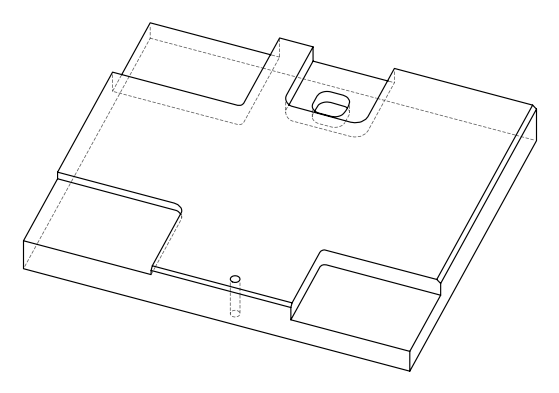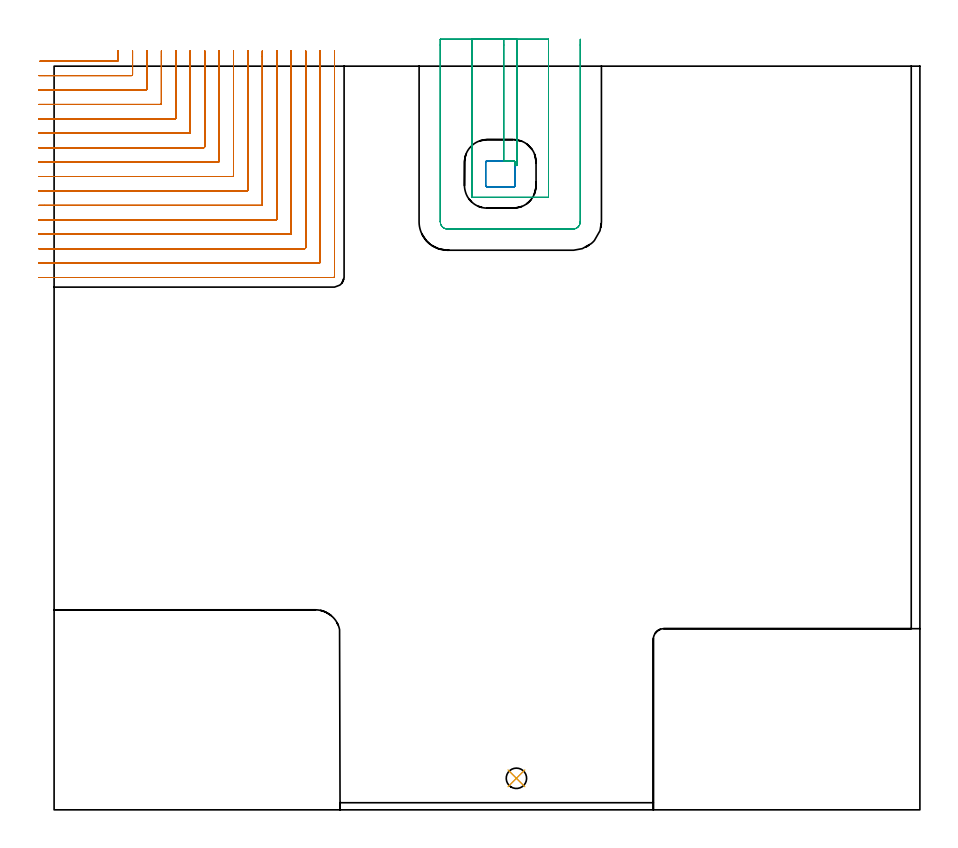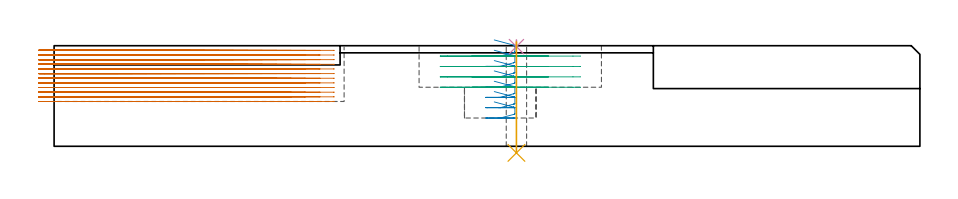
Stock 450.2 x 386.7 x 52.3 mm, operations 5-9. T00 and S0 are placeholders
(PLAN: 9 operations, 6 tool changes, 125.3 min)
(1 AREA_MILL | FG_CHAMFER_SURFACE | UGT0205_001 | 4.85 min | 2985 mm3)
(2 AREA_MILL_1 | FG_CHAMFER_SURFACE_1 | UGT0205_001 | 2.76 min | 1154 mm3)
(3 MILL_CORNER_NOTCH_RECTANGULAR | CORNER_NOTCH_RECTANGULAR | NXT0201_013 | Follow Part, ap 2.5, ae 75% | 37.98 min | 290989 mm3)
(4 MILL_CORNER_NOTCH_RECTANGULAR_1 | CORNER_NOTCH_RECTANGULAR_1 | UGT0201_105 | Follow Part, ap 5.5, ae 75% | 4.82 min | 154292 mm3)
(5 MILL_CORNER_NOTCH_RECTANGULAR_2 | CORNER_NOTCH_RECTANGULAR_2 | NXT0201_013 | Follow Part, ap 2.5, ae 75% | 66.56 min | 502259 mm3)
(6 MILL_RECTANGULAR_POCKET | POCKET_RECTANGULAR_STRAIGHT | UGT0201_105 | Follow Part, ap 5.5, ae 75% | 1.72 min | 45322 mm3)
(7 MILL_SLOT | SLOT_PARTIAL_RECTANGULAR | UGT0201_105 | Follow Part, ap 5.5, ae 75% | 6.31 min | 167915 mm3)
(8 SPOT_DRILL | STEP1HOLE | NXT0321_9005460120000 | 0.03 min | 20 mm3)
(9 DRILL_THROUGH_HOLE_INTO_CENTER | STEP1HOLE | NXT0301_077 | 0.23 min | 4564 mm3)
(TOOL UGT0205_001 | Chamfer Mill 20 x 3 x 45 deg. | D20 FL50 Z2)
(TOOL NXT0201_013 | ENDMILL 10mm | D10 FL30 Z4)
(TOOL UGT0201_105 | End Mill 22 mm | D22 FL25 Z2)
(TOOL NXT0321_9005460120000 | NC Spot Drill, 142deg, 12mm, Carbide, Uncoated | D12 PA142 FL30 Z2)
(TOOL NXT0301_077 | Carbide Drill 10.6mm [860.1-1060-053A1-MM 2214] | D10.6 PA140 FL71 Z2)
(OP 5 MILL_CORNER_NOTCH_RECTANGULAR_2)
G17 G21 G94 G90
T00 M6
G54
G17 G0 G90 X-7.271 Y389.3 S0 M3
G43 Z62.3 H0
Z49.883
G94 G1 X-4.271 F250.
X32.807 F500.
G3 X33.3 Y389.793 R0.5
G1 Y391.7
Y394.7 F250.
G0 Z62.3
X-8. Y381.8
Z49.883
G1 X-5.
X40.307 F500.
G3 X40.8 Y382.293 R0.5
G1 Y391.7
Y394.7 F250.
G0 Z62.3
X-8. Y374.3
Z49.883
G1 X-5.
X47.807 F500.
G3 X48.3 Y374.793 R0.5
G1 Y391.7
Y394.7 F250.
G0 Z62.3
X-8. Y366.8
Z49.883
G1 X-5.
X55.307 F500.
G3 X55.8 Y367.293 R0.5
G1 Y391.7
Y394.7 F250.
G0 Z62.3
X-8. Y359.3
Z49.883
G1 X-5.
X62.806 F500.
G3 X63.3 Y359.794 R0.5
G1 Y391.7
Y394.7 F250.
G0 Z62.3
X-8. Y351.8
Z49.883
G1 X-5.
X70.306 F500.
G3 X70.8 Y352.294 R0.5
G1 Y391.7
Y394.7 F250.
G0 Z62.3
X-8. Y344.3
Z49.883
G1 X-5.
X77.806 F500.
G3 X78.3 Y344.794 R0.5
G1 Y391.7
Y394.7 F250.
G0 Z62.3
X-8. Y336.8
Z49.883
G1 X-5.
X85.305 F500.
G3 X85.8 Y337.295 R0.5
G1 Y391.7
Y394.7 F250.
G0 Z62.3
X-8. Y329.3
Z49.883
G1 X-5.
X92.805 F500.
G3 X93.3 Y329.795 R0.5
G1 Y391.7
Y394.7 F250.
G0 Z62.3
X-8. Y321.8
Z49.883
G1 X-5.
X100.305 F500.
G3 X100.8 Y322.295 R0.5
G1 Y391.7
Y394.7 F250.
G0 Z62.3
X-8. Y314.3
Z49.883
G1 X-5.
X107.805 F500.
G3 X108.3 Y314.795 R0.5
G1 Y391.7
Y394.7 F250.
G0 Z62.3
X-8. Y306.8
Z49.883
G1 X-5.
X115.304 F500.
G3 X115.8 Y307.296 R0.5
G1 Y391.7
Y394.7 F250.
G0 Z62.3
X-8. Y299.3
Z49.883
G1 X-5.
X122.804 F500.
G3 X123.3 Y299.796 R0.5
G1 Y391.7
Y394.7 F250.
G0 Z62.3
X-8. Y291.8
Z49.883
G1 X-5.
X130.304 F500.
G3 X130.8 Y292.296 R0.5
G1 Y391.7
Y394.7 F250.
G0 Z62.3
X-8. Y284.3
Z49.883
G1 X-5.
X137.804 F500.
G3 X138.3 Y284.796 R0.5
G1 Y391.7
Y394.7 F250.
G0 Z62.3
X-8. Y276.8
Z49.883
G1 X-5.
X145.304 F500.
G3 X145.8 Y277.297 R0.5
G1 Y391.7
Y394.7 F250.
G0 Z62.3
X-7.271 Y389.3
Z47.467
G1 X-4.271
X32.807 F500.
G3 X33.3 Y389.793 R0.5
G1 Y391.7
Y394.7 F250.
G0 Z62.3
X-8. Y381.8
Z47.467
G1 X-5.
X40.307 F500.
G3 X40.8 Y382.293 R0.5
G1 Y391.7
Y394.7 F250.
G0 Z62.3
X-8. Y374.3
Z47.467
G1 X-5.
X47.807 F500.
G3 X48.3 Y374.793 R0.5
G1 Y391.7
Y394.7 F250.
G0 Z62.3
X-8. Y366.8
Z47.467
G1 X-5.
X55.307 F500.
G3 X55.8 Y367.293 R0.5
G1 Y391.7
Y394.7 F250.
G0 Z62.3
X-8. Y359.3
Z47.467
G1 X-5.
X62.806 F500.
G3 X63.3 Y359.794 R0.5
G1 Y391.7
Y394.7 F250.
G0 Z62.3
X-8. Y351.8
Z47.467
G1 X-5.
X70.306 F500.
G3 X70.8 Y352.294 R0.5
G1 Y391.7
Y394.7 F250.
G0 Z62.3
X-8. Y344.3
Z47.467
G1 X-5.
X77.806 F500.
G3 X78.3 Y344.794 R0.5
G1 Y391.7
Y394.7 F250.
G0 Z62.3
X-8. Y336.8
Z47.467
G1 X-5.
X85.305 F500.
G3 X85.8 Y337.295 R0.5
G1 Y391.7
Y394.7 F250.
G0 Z62.3
X-8. Y329.3
Z47.467
G1 X-5.
X92.805 F500.
G3 X93.3 Y329.795 R0.5
G1 Y391.7
Y394.7 F250.
G0 Z62.3
X-8. Y321.8
Z47.467
G1 X-5.
X100.305 F500.
G3 X100.8 Y322.295 R0.5
G1 Y391.7
Y394.7 F250.
G0 Z62.3
X-8. Y314.3
Z47.467
G1 X-5.
X107.805 F500.
G3 X108.3 Y314.795 R0.5
G1 Y391.7
Y394.7 F250.
G0 Z62.3
X-8. Y306.8
Z47.467
G1 X-5.
X115.304 F500.
G3 X115.8 Y307.296 R0.5
G1 Y391.7
Y394.7 F250.
G0 Z62.3
X-8. Y299.3
Z47.467
G1 X-5.
X122.804 F500.
G3 X123.3 Y299.796 R0.5
G1 Y391.7
Y394.7 F250.
G0 Z62.3
X-8. Y291.8
Z47.467
G1 X-5.
X130.304 F500.
G3 X130.8 Y292.296 R0.5
G1 Y391.7
Y394.7 F250.
G0 Z62.3
X-8. Y284.3
Z47.467
G1 X-5.
X137.804 F500.
G3 X138.3 Y284.796 R0.5
G1 Y391.7
Y394.7 F250.
G0 Z62.3
X-8. Y276.8
Z47.467
G1 X-5.
X145.304 F500.
G3 X145.8 Y277.297 R0.5
G1 Y391.7
Y394.7 F250.
G0 Z62.3
X-7.271 Y389.3
Z45.05
G1 X-4.271
X32.807 F500.
G3 X33.3 Y389.793 R0.5
G1 Y391.7
Y394.7 F250.
G0 Z62.3
X-8. Y381.8
Z45.05
G1 X-5.
X40.307 F500.
G3 X40.8 Y382.293 R0.5
G1 Y391.7
Y394.7 F250.
G0 Z62.3
X-8. Y374.3
Z45.05
G1 X-5.
X47.807 F500.
G3 X48.3 Y374.793 R0.5
G1 Y391.7
Y394.7 F250.
G0 Z62.3
X-8. Y366.8
Z45.05
G1 X-5.
X55.307 F500.
G3 X55.8 Y367.293 R0.5
G1 Y391.7
Y394.7 F250.
G0 Z62.3
X-8. Y359.3
Z45.05
G1 X-5.
X62.806 F500.
G3 X63.3 Y359.794 R0.5
G1 Y391.7
Y394.7 F250.
G0 Z62.3
X-8. Y351.8
Z45.05
G1 X-5.
X70.306 F500.
G3 X70.8 Y352.294 R0.5
G1 Y391.7
Y394.7 F250.
G0 Z62.3
X-8. Y344.3
Z45.05
G1 X-5.
X77.806 F500.
G3 X78.3 Y344.794 R0.5
G1 Y391.7
Y394.7 F250.
G0 Z62.3
X-8. Y336.8
Z45.05
G1 X-5.
X85.305 F500.
G3 X85.8 Y337.295 R0.5
G1 Y391.7
Y394.7 F250.
G0 Z62.3
X-8. Y329.3
Z45.05
G1 X-5.
X92.805 F500.
G3 X93.3 Y329.795 R0.5
G1 Y391.7
Y394.7 F250.
G0 Z62.3
X-8. Y321.8
Z45.05
G1 X-5.
X100.305 F500.
G3 X100.8 Y322.295 R0.5
G1 Y391.7
Y394.7 F250.
G0 Z62.3
X-8. Y314.3
Z45.05
G1 X-5.
X107.805 F500.
G3 X108.3 Y314.795 R0.5
G1 Y391.7
Y394.7 F250.
G0 Z62.3
X-8. Y306.8
Z45.05
G1 X-5.
X115.304 F500.
G3 X115.8 Y307.296 R0.5
G1 Y391.7
Y394.7 F250.
G0 Z62.3
X-8. Y299.3
Z45.05
G1 X-5.
X122.804 F500.
G3 X123.3 Y299.796 R0.5
G1 Y391.7
Y394.7 F250.
G0 Z62.3
X-8. Y291.8
Z45.05
G1 X-5.
X130.304 F500.
G3 X130.8 Y292.296 R0.5
G1 Y391.7
Y394.7 F250.
G0 Z62.3
X-8. Y284.3
Z45.05
G1 X-5.
X137.804 F500.
G3 X138.3 Y284.796 R0.5
G1 Y391.7
Y394.7 F250.
G0 Z62.3
X-8. Y276.8
Z45.05
G1 X-5.
X145.304 F500.
G3 X145.8 Y277.297 R0.5
G1 Y391.7
Y394.7 F250.
G0 Z62.3
X-7.271 Y389.3
Z42.633
G1 X-4.271
X32.807 F500.
G3 X33.3 Y389.793 R0.5
G1 Y391.7
Y394.7 F250.
G0 Z62.3
X-8. Y381.8
Z42.633
G1 X-5.
X40.307 F500.
G3 X40.8 Y382.293 R0.5
G1 Y391.7
Y394.7 F250.
G0 Z62.3
X-8. Y374.3
Z42.633
G1 X-5.
X47.807 F500.
G3 X48.3 Y374.793 R0.5
G1 Y391.7
Y394.7 F250.
G0 Z62.3
X-8. Y366.8
Z42.633
G1 X-5.
X55.307 F500.
G3 X55.8 Y367.293 R0.5
G1 Y391.7
Y394.7 F250.
G0 Z62.3
X-8. Y359.3
Z42.633
G1 X-5.
X62.806 F500.
G3 X63.3 Y359.794 R0.5
G1 Y391.7
Y394.7 F250.
G0 Z62.3
X-8. Y351.8
Z42.633
G1 X-5.
X70.306 F500.
G3 X70.8 Y352.294 R0.5
G1 Y391.7
Y394.7 F250.
G0 Z62.3
X-8. Y344.3
Z42.633
G1 X-5.
X77.806 F500.
G3 X78.3 Y344.794 R0.5
G1 Y391.7
Y394.7 F250.
G0 Z62.3
X-8. Y336.8
Z42.633
G1 X-5.
X85.305 F500.
G3 X85.8 Y337.295 R0.5
G1 Y391.7
Y394.7 F250.
G0 Z62.3
X-8. Y329.3
Z42.633
G1 X-5.
X92.805 F500.
G3 X93.3 Y329.795 R0.5
G1 Y391.7
Y394.7 F250.
G0 Z62.3
X-8. Y321.8
Z42.633
G1 X-5.
X100.305 F500.
G3 X100.8 Y322.295 R0.5
G1 Y391.7
Y394.7 F250.
G0 Z62.3
X-8. Y314.3
Z42.633
G1 X-5.
X107.805 F500.
G3 X108.3 Y314.795 R0.5
G1 Y391.7
Y394.7 F250.
G0 Z62.3
X-8. Y306.8
Z42.633
G1 X-5.
X115.304 F500.
G3 X115.8 Y307.296 R0.5
G1 Y391.7
Y394.7 F250.
G0 Z62.3
X-8. Y299.3
Z42.633
G1 X-5.
X122.804 F500.
G3 X123.3 Y299.796 R0.5
G1 Y391.7
Y394.7 F250.
G0 Z62.3
X-8. Y291.8
Z42.633
G1 X-5.
X130.304 F500.
G3 X130.8 Y292.296 R0.5
G1 Y391.7
Y394.7 F250.
G0 Z62.3
X-8. Y284.3
Z42.633
G1 X-5.
X137.804 F500.
G3 X138.3 Y284.796 R0.5
G1 Y391.7
Y394.7 F250.
G0 Z62.3
X-8. Y276.8
Z42.633
G1 X-5.
X145.304 F500.
G3 X145.8 Y277.297 R0.5
G1 Y391.7
Y394.7 F250.
G0 Z62.3
X-7.271 Y389.3
Z40.217
G1 X-4.271
X32.807 F500.
G3 X33.3 Y389.793 R0.5
G1 Y391.7
Y394.7 F250.
G0 Z62.3
X-8. Y381.8
Z40.217
G1 X-5.
X40.307 F500.
G3 X40.8 Y382.293 R0.5
G1 Y391.7
Y394.7 F250.
G0 Z62.3
X-8. Y374.3
Z40.217
G1 X-5.
X47.807 F500.
G3 X48.3 Y374.793 R0.5
G1 Y391.7
Y394.7 F250.
G0 Z62.3
X-8. Y366.8
Z40.217
G1 X-5.
X55.307 F500.
G3 X55.8 Y367.293 R0.5
G1 Y391.7
Y394.7 F250.
G0 Z62.3
X-8. Y359.3
Z40.217
G1 X-5.
X62.806 F500.
G3 X63.3 Y359.794 R0.5
G1 Y391.7
Y394.7 F250.
G0 Z62.3
X-8. Y351.8
Z40.217
G1 X-5.
X70.306 F500.
G3 X70.8 Y352.294 R0.5
G1 Y391.7
Y394.7 F250.
G0 Z62.3
X-8. Y344.3
Z40.217
G1 X-5.
X77.806 F500.
G3 X78.3 Y344.794 R0.5
G1 Y391.7
Y394.7 F250.
G0 Z62.3
X-8. Y336.8
Z40.217
G1 X-5.
X85.305 F500.
G3 X85.8 Y337.295 R0.5
G1 Y391.7
Y394.7 F250.
G0 Z62.3
X-8. Y329.3
Z40.217
G1 X-5.
X92.805 F500.
G3 X93.3 Y329.795 R0.5
G1 Y391.7
Y394.7 F250.
G0 Z62.3
X-8. Y321.8
Z40.217
G1 X-5.
X100.305 F500.
G3 X100.8 Y322.295 R0.5
G1 Y391.7
Y394.7 F250.
G0 Z62.3
X-8. Y314.3
Z40.217
G1 X-5.
X107.805 F500.
G3 X108.3 Y314.795 R0.5
G1 Y391.7
Y394.7 F250.
G0 Z62.3
X-8. Y306.8
Z40.217
G1 X-5.
X115.304 F500.
G3 X115.8 Y307.296 R0.5
G1 Y391.7
Y394.7 F250.
G0 Z62.3
X-8. Y299.3
Z40.217
G1 X-5.
X122.804 F500.
G3 X123.3 Y299.796 R0.5
G1 Y391.7
Y394.7 F250.
G0 Z62.3
X-8. Y291.8
Z40.217
G1 X-5.
X130.304 F500.
G3 X130.8 Y292.296 R0.5
G1 Y391.7
Y394.7 F250.
G0 Z62.3
X-8. Y284.3
Z40.217
G1 X-5.
X137.804 F500.
G3 X138.3 Y284.796 R0.5
G1 Y391.7
Y394.7 F250.
G0 Z62.3
X-8. Y276.8
Z40.217
G1 X-5.
X145.304 F500.
G3 X145.8 Y277.297 R0.5
G1 Y391.7
Y394.7 F250.
G0 Z62.3
X-7.271 Y389.3
Z37.8
G1 X-4.271
X32.807 F500.
G3 X33.3 Y389.793 R0.5
G1 Y391.7
Y394.7 F250.
G0 Z62.3
X-8. Y381.8
Z37.8
G1 X-5.
X40.307 F500.
G3 X40.8 Y382.293 R0.5
G1 Y391.7
Y394.7 F250.
G0 Z62.3
X-8. Y374.3
Z37.8
G1 X-5.
X47.807 F500.
G3 X48.3 Y374.793 R0.5
G1 Y391.7
Y394.7 F250.
G0 Z62.3
X-8. Y366.8
Z37.8
G1 X-5.
X55.307 F500.
G3 X55.8 Y367.293 R0.5
G1 Y391.7
Y394.7 F250.
G0 Z62.3
X-8. Y359.3
Z37.8
G1 X-5.
X62.806 F500.
G3 X63.3 Y359.794 R0.5
G1 Y391.7
Y394.7 F250.
G0 Z62.3
X-8. Y351.8
Z37.8
G1 X-5.
X70.306 F500.
G3 X70.8 Y352.294 R0.5
G1 Y391.7
Y394.7 F250.
G0 Z62.3
X-8. Y344.3
Z37.8
G1 X-5.
X77.806 F500.
G3 X78.3 Y344.794 R0.5
G1 Y391.7
Y394.7 F250.
G0 Z62.3
X-8. Y336.8
Z37.8
G1 X-5.
X85.305 F500.
G3 X85.8 Y337.295 R0.5
G1 Y391.7
Y394.7 F250.
G0 Z62.3
X-8. Y329.3
Z37.8
G1 X-5.
X92.805 F500.
G3 X93.3 Y329.795 R0.5
G1 Y391.7
Y394.7 F250.
G0 Z62.3
X-8. Y321.8
Z37.8
G1 X-5.
X100.305 F500.
G3 X100.8 Y322.295 R0.5
G1 Y391.7
Y394.7 F250.
G0 Z62.3
X-8. Y314.3
Z37.8
G1 X-5.
X107.805 F500.
G3 X108.3 Y314.795 R0.5
G1 Y391.7
Y394.7 F250.
G0 Z62.3
X-8. Y306.8
Z37.8
G1 X-5.
X115.304 F500.
G3 X115.8 Y307.296 R0.5
G1 Y391.7
Y394.7 F250.
G0 Z62.3
X-8. Y299.3
Z37.8
G1 X-5.
X122.804 F500.
G3 X123.3 Y299.796 R0.5
G1 Y391.7
Y394.7 F250.
G0 Z62.3
X-8. Y291.8
Z37.8
G1 X-5.
X130.304 F500.
G3 X130.8 Y292.296 R0.5
G1 Y391.7
Y394.7 F250.
G0 Z62.3
X-8. Y284.3
Z37.8
G1 X-5.
X137.804 F500.
G3 X138.3 Y284.796 R0.5
G1 Y391.7
Y394.7 F250.
G0 Z62.3
X-8. Y276.8
Z37.8
G1 X-5.
X145.304 F500.
G3 X145.8 Y277.297 R0.5
G1 Y391.7
Y394.7 F250.
G0 Z62.3
X-7.271 Y389.3
Z35.383
G1 X-4.271
X32.807 F500.
G3 X33.3 Y389.793 R0.5
G1 Y391.7
Y394.7 F250.
G0 Z62.3
X-8. Y381.8
Z35.383
G1 X-5.
X40.307 F500.
G3 X40.8 Y382.293 R0.5
G1 Y391.7
Y394.7 F250.
G0 Z62.3
X-8. Y374.3
Z35.383
G1 X-5.
X47.807 F500.
G3 X48.3 Y374.793 R0.5
G1 Y391.7
Y394.7 F250.
G0 Z62.3
X-8. Y366.8
Z35.383
G1 X-5.
X55.307 F500.
G3 X55.8 Y367.293 R0.5
G1 Y391.7
Y394.7 F250.
G0 Z62.3
X-8. Y359.3
Z35.383
G1 X-5.
X62.806 F500.
G3 X63.3 Y359.794 R0.5
G1 Y391.7
Y394.7 F250.
G0 Z62.3
X-8. Y351.8
Z35.383
G1 X-5.
X70.306 F500.
G3 X70.8 Y352.294 R0.5
G1 Y391.7
Y394.7 F250.
G0 Z62.3
X-8. Y344.3
Z35.383
G1 X-5.
X77.806 F500.
G3 X78.3 Y344.794 R0.5
G1 Y391.7
Y394.7 F250.
G0 Z62.3
X-8. Y336.8
Z35.383
G1 X-5.
X85.305 F500.
G3 X85.8 Y337.295 R0.5
G1 Y391.7
Y394.7 F250.
G0 Z62.3
X-8. Y329.3
Z35.383
G1 X-5.
X92.805 F500.
G3 X93.3 Y329.795 R0.5
G1 Y391.7
Y394.7 F250.
G0 Z62.3
X-8. Y321.8
Z35.383
G1 X-5.
X100.305 F500.
G3 X100.8 Y322.295 R0.5
G1 Y391.7
Y394.7 F250.
G0 Z62.3
X-8. Y314.3
Z35.383
G1 X-5.
X107.805 F500.
G3 X108.3 Y314.795 R0.5
G1 Y391.7
Y394.7 F250.
G0 Z62.3
X-8. Y306.8
Z35.383
G1 X-5.
X115.304 F500.
G3 X115.8 Y307.296 R0.5
G1 Y391.7
Y394.7 F250.
G0 Z62.3
X-8. Y299.3
Z35.383
G1 X-5.
X122.804 F500.
G3 X123.3 Y299.796 R0.5
G1 Y391.7
Y394.7 F250.
G0 Z62.3
X-8. Y291.8
Z35.383
G1 X-5.
X130.304 F500.
G3 X130.8 Y292.296 R0.5
G1 Y391.7
Y394.7 F250.
G0 Z62.3
X-8. Y284.3
Z35.383
G1 X-5.
X137.804 F500.
G3 X138.3 Y284.796 R0.5
G1 Y391.7
Y394.7 F250.
G0 Z62.3
X-8. Y276.8
Z35.383
G1 X-5.
X145.304 F500.
G3 X145.8 Y277.297 R0.5
G1 Y391.7
Y394.7 F250.
G0 Z62.3
X-7.271 Y389.3
Z32.967
G1 X-4.271
X32.807 F500.
G3 X33.3 Y389.793 R0.5
G1 Y391.7
Y394.7 F250.
G0 Z62.3
X-8. Y381.8
Z32.967
G1 X-5.
X40.307 F500.
G3 X40.8 Y382.293 R0.5
G1 Y391.7
Y394.7 F250.
G0 Z62.3
X-8. Y374.3
Z32.967
G1 X-5.
X47.807 F500.
G3 X48.3 Y374.793 R0.5
G1 Y391.7
Y394.7 F250.
G0 Z62.3
X-8. Y366.8
Z32.967
G1 X-5.
X55.307 F500.
G3 X55.8 Y367.293 R0.5
G1 Y391.7
Y394.7 F250.
G0 Z62.3
X-8. Y359.3
Z32.967
G1 X-5.
X62.806 F500.
G3 X63.3 Y359.794 R0.5
G1 Y391.7
Y394.7 F250.
G0 Z62.3
X-8. Y351.8
Z32.967
G1 X-5.
X70.306 F500.
G3 X70.8 Y352.294 R0.5
G1 Y391.7
Y394.7 F250.
G0 Z62.3
X-8. Y344.3
Z32.967
G1 X-5.
X77.806 F500.
G3 X78.3 Y344.794 R0.5
G1 Y391.7
Y394.7 F250.
G0 Z62.3
X-8. Y336.8
Z32.967
G1 X-5.
X85.305 F500.
G3 X85.8 Y337.295 R0.5
G1 Y391.7
Y394.7 F250.
G0 Z62.3
X-8. Y329.3
Z32.967
G1 X-5.
X92.805 F500.
G3 X93.3 Y329.795 R0.5
G1 Y391.7
Y394.7 F250.
G0 Z62.3
X-8. Y321.8
Z32.967
G1 X-5.
X100.305 F500.
G3 X100.8 Y322.295 R0.5
G1 Y391.7
Y394.7 F250.
G0 Z62.3
X-8. Y314.3
Z32.967
G1 X-5.
X107.805 F500.
G3 X108.3 Y314.795 R0.5
G1 Y391.7
Y394.7 F250.
G0 Z62.3
X-8. Y306.8
Z32.967
G1 X-5.
X115.304 F500.
G3 X115.8 Y307.296 R0.5
G1 Y391.7
Y394.7 F250.
G0 Z62.3
X-8. Y299.3
Z32.967
G1 X-5.
X122.804 F500.
G3 X123.3 Y299.796 R0.5
G1 Y391.7
Y394.7 F250.
G0 Z62.3
X-8. Y291.8
Z32.967
G1 X-5.
X130.304 F500.
G3 X130.8 Y292.296 R0.5
G1 Y391.7
Y394.7 F250.
G0 Z62.3
X-8. Y284.3
Z32.967
G1 X-5.
X137.804 F500.
G3 X138.3 Y284.796 R0.5
G1 Y391.7
Y394.7 F250.
G0 Z62.3
X-8. Y276.8
Z32.967
G1 X-5.
X145.304 F500.
G3 X145.8 Y277.297 R0.5
G1 Y391.7
Y394.7 F250.
G0 Z62.3
X-7.271 Y389.3
Z30.55
G1 X-4.271
X32.807 F500.
G3 X33.3 Y389.793 R0.5
G1 Y391.7
Y394.7 F250.
G0 Z62.3
X-8. Y381.8
Z30.55
G1 X-5.
X40.307 F500.
G3 X40.8 Y382.293 R0.5
G1 Y391.7
Y394.7 F250.
G0 Z62.3
X-8. Y374.3
Z30.55
G1 X-5.
X47.807 F500.
G3 X48.3 Y374.793 R0.5
G1 Y391.7
Y394.7 F250.
G0 Z62.3
X-8. Y366.8
Z30.55
G1 X-5.
X55.307 F500.
G3 X55.8 Y367.293 R0.5
G1 Y391.7
Y394.7 F250.
G0 Z62.3
X-8. Y359.3
Z30.55
G1 X-5.
X62.806 F500.
G3 X63.3 Y359.794 R0.5
G1 Y391.7
Y394.7 F250.
G0 Z62.3
X-8. Y351.8
Z30.55
G1 X-5.
X70.306 F500.
G3 X70.8 Y352.294 R0.5
G1 Y391.7
Y394.7 F250.
G0 Z62.3
X-8. Y344.3
Z30.55
G1 X-5.
X77.806 F500.
G3 X78.3 Y344.794 R0.5
G1 Y391.7
Y394.7 F250.
G0 Z62.3
X-8. Y336.8
Z30.55
G1 X-5.
X85.305 F500.
G3 X85.8 Y337.295 R0.5
G1 Y391.7
Y394.7 F250.
G0 Z62.3
X-8. Y329.3
Z30.55
G1 X-5.
X92.805 F500.
G3 X93.3 Y329.795 R0.5
G1 Y391.7
Y394.7 F250.
G0 Z62.3
X-8. Y321.8
Z30.55
G1 X-5.
X100.305 F500.
G3 X100.8 Y322.295 R0.5
G1 Y391.7
Y394.7 F250.
G0 Z62.3
X-8. Y314.3
Z30.55
G1 X-5.
X107.805 F500.
G3 X108.3 Y314.795 R0.5
G1 Y391.7
Y394.7 F250.
G0 Z62.3
X-8. Y306.8
Z30.55
G1 X-5.
X115.304 F500.
G3 X115.8 Y307.296 R0.5
G1 Y391.7
Y394.7 F250.
G0 Z62.3
X-8. Y299.3
Z30.55
G1 X-5.
X122.804 F500.
G3 X123.3 Y299.796 R0.5
G1 Y391.7
Y394.7 F250.
G0 Z62.3
X-8. Y291.8
Z30.55
G1 X-5.
X130.304 F500.
G3 X130.8 Y292.296 R0.5
G1 Y391.7
Y394.7 F250.
G0 Z62.3
X-8. Y284.3
Z30.55
G1 X-5.
X137.804 F500.
G3 X138.3 Y284.796 R0.5
G1 Y391.7
Y394.7 F250.
G0 Z62.3
X-8. Y276.8
Z30.55
G1 X-5.
X145.304 F500.
G3 X145.8 Y277.297 R0.5
G1 Y391.7
Y394.7 F250.
G0 Z62.3
X-7.271 Y389.3
Z28.133
G1 X-4.271
X32.807 F500.
G3 X33.3 Y389.793 R0.5
G1 Y391.7
Y394.7 F250.
G0 Z62.3
X-8. Y381.8
Z28.133
G1 X-5.
X40.307 F500.
G3 X40.8 Y382.293 R0.5
G1 Y391.7
Y394.7 F250.
G0 Z62.3
X-8. Y374.3
Z28.133
G1 X-5.
X47.807 F500.
G3 X48.3 Y374.793 R0.5
G1 Y391.7
Y394.7 F250.
G0 Z62.3
X-8. Y366.8
Z28.133
G1 X-5.
X55.307 F500.
G3 X55.8 Y367.293 R0.5
G1 Y391.7
Y394.7 F250.
G0 Z62.3
X-8. Y359.3
Z28.133
G1 X-5.
X62.806 F500.
G3 X63.3 Y359.794 R0.5
G1 Y391.7
Y394.7 F250.
G0 Z62.3
X-8. Y351.8
Z28.133
G1 X-5.
X70.306 F500.
G3 X70.8 Y352.294 R0.5
G1 Y391.7
Y394.7 F250.
G0 Z62.3
X-8. Y344.3
Z28.133
G1 X-5.
X77.806 F500.
G3 X78.3 Y344.794 R0.5
G1 Y391.7
Y394.7 F250.
G0 Z62.3
X-8. Y336.8
Z28.133
G1 X-5.
X85.305 F500.
G3 X85.8 Y337.295 R0.5
G1 Y391.7
Y394.7 F250.
G0 Z62.3
X-8. Y329.3
Z28.133
G1 X-5.
X92.805 F500.
G3 X93.3 Y329.795 R0.5
G1 Y391.7
Y394.7 F250.
G0 Z62.3
X-8. Y321.8
Z28.133
G1 X-5.
X100.305 F500.
G3 X100.8 Y322.295 R0.5
G1 Y391.7
Y394.7 F250.
G0 Z62.3
X-8. Y314.3
Z28.133
G1 X-5.
X107.805 F500.
G3 X108.3 Y314.795 R0.5
G1 Y391.7
Y394.7 F250.
G0 Z62.3
X-8. Y306.8
Z28.133
G1 X-5.
X115.304 F500.
G3 X115.8 Y307.296 R0.5
G1 Y391.7
Y394.7 F250.
G0 Z62.3
X-8. Y299.3
Z28.133
G1 X-5.
X122.804 F500.
G3 X123.3 Y299.796 R0.5
G1 Y391.7
Y394.7 F250.
G0 Z62.3
X-8. Y291.8
Z28.133
G1 X-5.
X130.304 F500.
G3 X130.8 Y292.296 R0.5
G1 Y391.7
Y394.7 F250.
G0 Z62.3
X-8. Y284.3
Z28.133
G1 X-5.
X137.804 F500.
G3 X138.3 Y284.796 R0.5
G1 Y391.7
Y394.7 F250.
G0 Z62.3
X-8. Y276.8
Z28.133
G1 X-5.
X145.304 F500.
G3 X145.8 Y277.297 R0.5
G1 Y391.7
Y394.7 F250.
G0 Z62.3
X-7.271 Y389.3
Z25.717
G1 X-4.271
X32.807 F500.
G3 X33.3 Y389.793 R0.5
G1 Y391.7
Y394.7 F250.
G0 Z62.3
X-8. Y381.8
Z25.717
G1 X-5.
X40.307 F500.
G3 X40.8 Y382.293 R0.5
G1 Y391.7
Y394.7 F250.
G0 Z62.3
X-8. Y374.3
Z25.717
G1 X-5.
X47.807 F500.
G3 X48.3 Y374.793 R0.5
G1 Y391.7
Y394.7 F250.
G0 Z62.3
X-8. Y366.8
Z25.717
G1 X-5.
X55.307 F500.
G3 X55.8 Y367.293 R0.5
G1 Y391.7
Y394.7 F250.
G0 Z62.3
X-8. Y359.3
Z25.717
G1 X-5.
X62.806 F500.
G3 X63.3 Y359.794 R0.5
G1 Y391.7
Y394.7 F250.
G0 Z62.3
X-8. Y351.8
Z25.717
G1 X-5.
X70.306 F500.
G3 X70.8 Y352.294 R0.5
G1 Y391.7
Y394.7 F250.
G0 Z62.3
X-8. Y344.3
Z25.717
G1 X-5.
X77.806 F500.
G3 X78.3 Y344.794 R0.5
G1 Y391.7
Y394.7 F250.
G0 Z62.3
X-8. Y336.8
Z25.717
G1 X-5.
X85.305 F500.
G3 X85.8 Y337.295 R0.5
G1 Y391.7
Y394.7 F250.
G0 Z62.3
X-8. Y329.3
Z25.717
G1 X-5.
X92.805 F500.
G3 X93.3 Y329.795 R0.5
G1 Y391.7
Y394.7 F250.
G0 Z62.3
X-8. Y321.8
Z25.717
G1 X-5.
X100.305 F500.
G3 X100.8 Y322.295 R0.5
G1 Y391.7
Y394.7 F250.
G0 Z62.3
X-8. Y314.3
Z25.717
G1 X-5.
X107.805 F500.
G3 X108.3 Y314.795 R0.5
G1 Y391.7
Y394.7 F250.
G0 Z62.3
X-8. Y306.8
Z25.717
G1 X-5.
X115.304 F500.
G3 X115.8 Y307.296 R0.5
G1 Y391.7
Y394.7 F250.
G0 Z62.3
X-8. Y299.3
Z25.717
G1 X-5.
X122.804 F500.
G3 X123.3 Y299.796 R0.5
G1 Y391.7
Y394.7 F250.
G0 Z62.3
X-8. Y291.8
Z25.717
G1 X-5.
X130.304 F500.
G3 X130.8 Y292.296 R0.5
G1 Y391.7
Y394.7 F250.
G0 Z62.3
X-8. Y284.3
Z25.717
G1 X-5.
X137.804 F500.
G3 X138.3 Y284.796 R0.5
G1 Y391.7
Y394.7 F250.
G0 Z62.3
X-8. Y276.8
Z25.717
G1 X-5.
X145.304 F500.
G3 X145.8 Y277.297 R0.5
G1 Y391.7
Y394.7 F250.
G0 Z62.3
X-7.271 Y389.3
Z23.3
G1 X-4.271
X32.807 F500.
G3 X33.3 Y389.793 R0.5
G1 Y391.7
Y394.7 F250.
G0 Z62.3
X-8. Y381.8
Z23.3
G1 X-5.
X40.307 F500.
G3 X40.8 Y382.293 R0.5
G1 Y391.7
Y394.7 F250.
G0 Z62.3
X-8. Y374.3
Z23.3
G1 X-5.
X47.807 F500.
G3 X48.3 Y374.793 R0.5
G1 Y391.7
Y394.7 F250.
G0 Z62.3
X-8. Y366.8
Z23.3
G1 X-5.
X55.307 F500.
G3 X55.8 Y367.293 R0.5
G1 Y391.7
Y394.7 F250.
G0 Z62.3
X-8. Y359.3
Z23.3
G1 X-5.
X62.806 F500.
G3 X63.3 Y359.794 R0.5
G1 Y391.7
Y394.7 F250.
G0 Z62.3
X-8. Y351.8
Z23.3
G1 X-5.
X70.306 F500.
G3 X70.8 Y352.294 R0.5
G1 Y391.7
Y394.7 F250.
G0 Z62.3
X-8. Y344.3
Z23.3
G1 X-5.
X77.806 F500.
G3 X78.3 Y344.794 R0.5
G1 Y391.7
Y394.7 F250.
G0 Z62.3
X-8. Y336.8
Z23.3
G1 X-5.
X85.305 F500.
G3 X85.8 Y337.295 R0.5
G1 Y391.7
Y394.7 F250.
G0 Z62.3
X-8. Y329.3
Z23.3
G1 X-5.
X92.805 F500.
G3 X93.3 Y329.795 R0.5
G1 Y391.7
Y394.7 F250.
G0 Z62.3
X-8. Y321.8
Z23.3
G1 X-5.
X100.305 F500.
G3 X100.8 Y322.295 R0.5
G1 Y391.7
Y394.7 F250.
G0 Z62.3
X-8. Y314.3
Z23.3
G1 X-5.
X107.805 F500.
G3 X108.3 Y314.795 R0.5
G1 Y391.7
Y394.7 F250.
G0 Z62.3
X-8. Y306.8
Z23.3
G1 X-5.
X115.304 F500.
G3 X115.8 Y307.296 R0.5
G1 Y391.7
Y394.7 F250.
G0 Z62.3
X-8. Y299.3
Z23.3
G1 X-5.
X122.804 F500.
G3 X123.3 Y299.796 R0.5
G1 Y391.7
Y394.7 F250.
G0 Z62.3
X-8. Y291.8
Z23.3
G1 X-5.
X130.304 F500.
G3 X130.8 Y292.296 R0.5
G1 Y391.7
Y394.7 F250.
G0 Z62.3
X-8. Y284.3
Z23.3
G1 X-5.
X137.804 F500.
G3 X138.3 Y284.796 R0.5
G1 Y391.7
Y394.7 F250.
G0 Z62.3
X-8. Y276.8
Z23.3
G1 X-5.
X145.304 F500.
G3 X145.8 Y277.297 R0.5
G1 Y391.7
Y394.7 F250.
G0 Z62.3
M5
M2
(OP 6 MILL_RECTANGULAR_POCKET)
G17 G21 G94 G90
T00 M6
G54
G17 G0 G90 X228.879 Y323.9 S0 M3
G43 Z62.3 H0
Z55.3
G94 G1 X238.8 Z52.642 F250.
X238.89 Z52.618
X239.099 Y323.953 Z52.56
X239.288 Y324.059 Z52.502
X239.441 Y324.212 Z52.444
X239.547 Y324.401 Z52.386
X239.6 Y324.61 Z52.328
Y336.79 Z49.064
X239.547 Y336.999 Z49.006
X239.441 Y337.188 Z48.948
X239.288 Y337.341 Z48.89
X239.099 Y337.447 Z48.833
X238.89 Y337.5 Z48.775
X238.8 Z48.751
X232. Z46.928
X225.2 F500.
G3 X224.4 Y336.7 R0.8
G1 Y324.7
G3 X225.2 Y323.9 R0.8
G1 X238.8
G3 X239.6 Y324.7 R0.8
G1 Y336.7
G3 X238.8 Y337.5 R0.8
G1 X232.
X231.
G0 X228.879 Y323.9 Z49.928
G1 X238.8 Z47.27 F250.
X238.89 Z47.246
X239.099 Y323.953 Z47.188
X239.288 Y324.059 Z47.13
X239.441 Y324.212 Z47.072
X239.547 Y324.401 Z47.014
X239.6 Y324.61 Z46.956
Y336.79 Z43.693
X239.547 Y336.999 Z43.635
X239.441 Y337.188 Z43.577
X239.288 Y337.341 Z43.519
X239.099 Y337.447 Z43.461
X238.89 Y337.5 Z43.403
X238.8 Z43.379
X232. Z41.557
X225.2 F500.
G3 X224.4 Y336.7 R0.8
G1 Y324.7
G3 X225.2 Y323.9 R0.8
G1 X238.8
G3 X239.6 Y324.7 R0.8
G1 Y336.7
G3 X238.8 Y337.5 R0.8
G1 X232.
X231.
G0 X228.879 Y323.9 Z44.557
G1 X238.8 Z41.899 F250.
X238.89 Z41.875
X239.099 Y323.953 Z41.817
X239.288 Y324.059 Z41.759
X239.441 Y324.212 Z41.701
X239.547 Y324.401 Z41.643
X239.6 Y324.61 Z41.585
Y336.79 Z38.322
X239.547 Y336.999 Z38.264
X239.441 Y337.188 Z38.206
X239.288 Y337.341 Z38.148
X239.099 Y337.447 Z38.09
X238.89 Y337.5 Z38.032
X238.8 Z38.008
X232. Z36.186
X225.2 F500.
G3 X224.4 Y336.7 R0.8
G1 Y324.7
G3 X225.2 Y323.9 R0.8
G1 X238.8
G3 X239.6 Y324.7 R0.8
G1 Y336.7
G3 X238.8 Y337.5 R0.8
G1 X232.
X231.
G0 X228.879 Y323.9 Z39.186
G1 X238.8 Z36.527 F250.
X238.89 Z36.503
X239.099 Y323.953 Z36.445
X239.288 Y324.059 Z36.387
X239.441 Y324.212 Z36.329
X239.547 Y324.401 Z36.271
X239.6 Y324.61 Z36.214
Y336.79 Z32.95
X239.547 Y336.999 Z32.892
X239.441 Y337.188 Z32.834
X239.288 Y337.341 Z32.776
X239.099 Y337.447 Z32.718
X238.89 Y337.5 Z32.66
X238.8 Z32.636
X232. Z30.814
X225.2 F500.
G3 X224.4 Y336.7 R0.8
G1 Y324.7
G3 X225.2 Y323.9 R0.8
G1 X238.8
G3 X239.6 Y324.7 R0.8
G1 Y336.7
G3 X238.8 Y337.5 R0.8
G1 X232.
X231.
G0 X228.879 Y323.9 Z33.814
G1 X238.8 Z31.156 F250.
X238.89 Z31.132
X239.099 Y323.953 Z31.074
X239.288 Y324.059 Z31.016
X239.441 Y324.212 Z30.958
X239.547 Y324.401 Z30.9
X239.6 Y324.61 Z30.842
Y336.79 Z27.579
X239.547 Y336.999 Z27.521
X239.441 Y337.188 Z27.463
X239.288 Y337.341 Z27.405
X239.099 Y337.447 Z27.347
X238.89 Y337.5 Z27.289
X238.8 Z27.265
X232. Z25.443
X225.2 F500.
G3 X224.4 Y336.7 R0.8
G1 Y324.7
G3 X225.2 Y323.9 R0.8
G1 X238.8
G3 X239.6 Y324.7 R0.8
G1 Y336.7
G3 X238.8 Y337.5 R0.8
G1 X232.
X231.
G0 X228.879 Y323.9 Z28.443
G1 X238.8 Z25.785 F250.
X238.89 Z25.761
X239.099 Y323.953 Z25.703
X239.288 Y324.059 Z25.645
X239.441 Y324.212 Z25.587
X239.547 Y324.401 Z25.529
X239.6 Y324.61 Z25.471
Y336.79 Z22.207
X239.547 Y336.999 Z22.149
X239.441 Y337.188 Z22.091
X239.288 Y337.341 Z22.033
X239.099 Y337.447 Z21.975
X238.89 Y337.5 Z21.917
X238.8 Z21.893
X232. Z20.071
X225.2 F500.
G3 X224.4 Y336.7 R0.8
G1 Y324.7
G3 X225.2 Y323.9 R0.8
G1 X238.8
G3 X239.6 Y324.7 R0.8
G1 Y336.7
G3 X238.8 Y337.5 R0.8
G1 X232.
X231.
G0 X228.879 Y323.9 Z23.071
G1 X238.8 Z20.413 F250.
X238.89 Z20.389
X239.099 Y323.953 Z20.331
X239.288 Y324.059 Z20.273
X239.441 Y324.212 Z20.215
X239.547 Y324.401 Z20.157
X239.6 Y324.61 Z20.099
Y336.79 Z16.836
X239.547 Y336.999 Z16.778
X239.441 Y337.188 Z16.72
X239.288 Y337.341 Z16.662
X239.099 Y337.447 Z16.604
X238.89 Y337.5 Z16.546
X238.8 Z16.522
X232. Z14.7
X225.2 F500.
G3 X224.4 Y336.7 R0.8
G1 Y324.7
G3 X225.2 Y323.9 R0.8
G1 X238.8
G3 X239.6 Y324.7 R0.8
G1 Y336.7
G3 X238.8 Y337.5 R0.8
G1 X232.
X231.
G0 Z62.3
M5
M2
(OP 7 MILL_SLOT)
G17 G21 G94 G90
T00 M6
G54
G17 G0 G90 X233.8 Y400.7 S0 M3
G43 Z62.3 H0
Z46.9
G94 G1 Y397.7 F250.
Y337.5 F500.
X237.806
X238.818 Y337.506
X238.957 Y337.48
G2 X239.427 Y337.186 R0.698
G1 X239.503 Y337.092
X239.584 Y336.84
X239.608 Y336.699
X239.6 Y335.
X240.6
Y397.7
Y400.7 F250.
X217.3
Y397.7
Y318.5 F500.
X257.1
Y397.7
Y400.7 F250.
X200.8
Y397.7
Y305.8 F500.
G3 X204.6 Y302. R3.8
G1 X269.8
G3 X273.6 Y305.8 R3.8
G1 Y397.7
Y400.7 F250.
G0 X233.8 Z41.5
G1 Y397.7
Y337.5 F500.
X237.806
X238.818 Y337.506
X238.957 Y337.48
G2 X239.43 Y337.183 R0.699
G1 X239.503 Y337.092
X239.585 Y336.834
X239.608 Y336.699
X239.6 Y335.
X240.6
Y397.7
Y400.7 F250.
X217.3
Y397.7
Y318.5 F500.
X257.1
Y397.7
Y400.7 F250.
X200.8
Y397.7
Y305.8 F500.
G3 X204.6 Y302. R3.8
G1 X269.8
G3 X273.6 Y305.8 R3.8
G1 Y397.7
Y400.7 F250.
G0 X233.8 Z36.1
G1 Y397.7
Y337.5 F500.
X237.806
X238.818 Y337.506
X238.957 Y337.48
G2 X239.43 Y337.183 R0.699
G1 X239.503 Y337.092
X239.585 Y336.834
X239.608 Y336.699
X239.6 Y335.
X240.6
Y397.7
Y400.7 F250.
X217.3
Y397.7
Y318.5 F500.
X257.1
Y397.7
Y400.7 F250.
X200.8
Y397.7
Y305.8 F500.
G3 X204.6 Y302. R3.8
G1 X269.8
G3 X273.6 Y305.8 R3.8
G1 Y397.7
Y400.7 F250.
G0 X233.8 Z30.7
G1 Y397.7
Y337.5 F500.
X237.806
X238.818 Y337.506
X239.156 Y337.418
X239.195 Y337.402
X239.313 Y337.303
X239.427 Y337.186
X239.503 Y337.092
X239.584 Y336.84
X239.608 Y336.699
X239.6 Y335.
X240.6
Y397.7
Y400.7 F250.
X217.3
Y397.7
Y318.5 F500.
X257.1
Y397.7
Y400.7 F250.
X200.8
Y397.7
Y305.8 F500.
G3 X204.6 Y302. R3.8
G1 X269.8
G3 X273.6 Y305.8 R3.8
G1 Y397.7
Y400.7 F250.
G0 Z62.3
M5
M2
(OP 8 SPOT_DRILL)
G17 G21 G94 G90
T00 M6
G54
G17 G0 G90 X240.4 Y16.4 S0 M3
G43 Z62.3 H0
G94 G81 G98 Z51.839 F250. R55.3
G80
M5
M2
(OP 9 DRILL_THROUGH_HOLE_INTO_CENTER)
G17 G21 G94 G90
T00 M6
G54
G17 G0 G90 X240.4 Y16.4 S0 M3
G43 Z62.3 H1
G94 G73 G98 Z-3.429 F250. Q9.288 R54.3
G80
M5
M2
